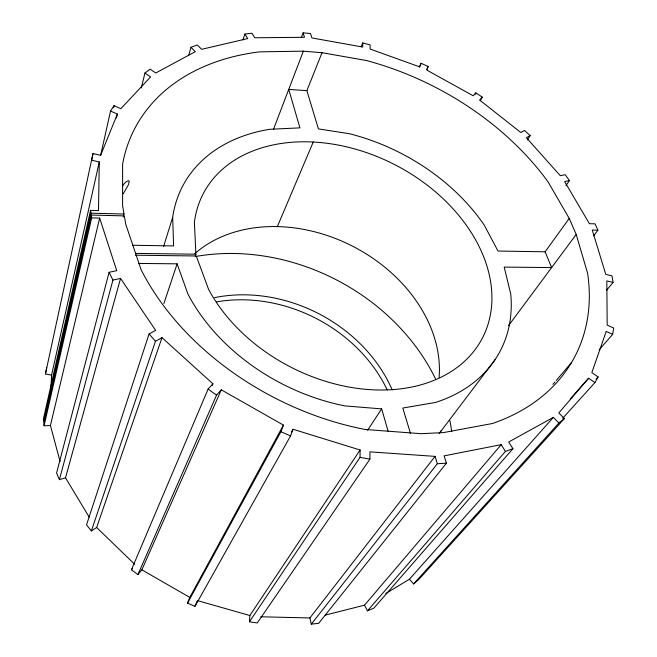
<?xml version="1.0" encoding="UTF-8"?>
<svg xmlns="http://www.w3.org/2000/svg" width="657" height="657" viewBox="0 0 657 657"><rect width="100%" height="100%" fill="white"/><g stroke="black" fill="none" stroke-linecap="round" stroke-linejoin="round"><path stroke-width="0.99" d="M291.536 431.936L293.038 429.259L360.102 449.996L249.865 615.519L249.438 621.768L257.248 622.951L369.916 459.177L369.924 451.86L435.049 456.377L437.34 463.719L311.303 624.15L309.89 617.958L435.049 456.377M249.438 621.768L360.052 457.321L360.102 449.996M480.251 100.702L482.263 97.129L475.832 92.875L473.204 95.782L426.82 70.11L428.167 66.497L421.121 63.294L419.749 66.899L370.121 49.045L370.121 44.922L362.746 42.927L362.721 47.049L311.911 37.942L310.506 33.507L303.115 32.85L301.317 37.646M303.115 32.85L304.503 37.293L254.776 37.778L251.927 33.244L244.864 34.041L247.705 38.582L201.625 49.316L197.346 44.963L191.006 47.279L195.293 51.657L155.758 73.001L150.133 69.141L144.967 73.017L150.617 76.902L120.839 108.701L114.055 105.678L110.54 111.041L117.365 114.072L100.62 155.339L93.007 153.541L91.627 160.177L99.281 161.967L98.493 210.585L90.543 210.38L43.354 419.15L43.617 421.63L90.97 213.188L90.543 210.38M51.082 386.324L51.558 375.131L99.281 161.967M599.2 349.795L612.685 334.331L613.646 328.007L607.183 325.125L606.83 280.925L613.071 282.387L611.996 275.85L605.77 274.388L592.261 230.057L597.911 230.196L595.045 223.84L589.411 223.692L564.659 181.595L569.455 180.544L565.119 174.672L560.314 175.698L526.347 137.691L530.125 135.621L524.59 130.456L520.812 132.5L479.651 100.061L482.263 97.129M51.558 375.131L45.44 373.948L46.713 367.854M45.44 373.948L93.007 153.541M100.702 155.027L110.54 111.041M113.604 107.682L114.055 105.678M123.253 216.966L124.017 214.034L122.604 205.723L122.621 163.971A247.837 174.861 27.2 0 1 259.802 51.837L303.345 51.164L322.012 52.716L366.376 60.51A247.837 174.861 27.2 0 1 548.004 181.767L569.225 218.428L576.214 234.459L587.604 273.255A247.837 174.861 27.2 0 1 492.545 423.486L443.549 432.585L421.112 433.694L365.095 429.464A247.837 174.861 27.2 0 1 141.091 269.682L125.766 224.316L124.337 215.898L91.249 215.061L43.797 423.289L44.068 425.785L50.433 425.522L99.659 218.083L91.676 217.886L44.068 425.785M116.445 118.063L117.365 114.072M141.288 87.915L144.967 73.017M99.659 218.083L116.724 270.659L109.103 272.285L56.576 473.015L59.409 479.659L65.511 477.82L120.56 278.42L112.93 280.079L59.409 479.659M188.781 55.172L191.006 47.279M163.593 246.457L172.676 217.385A178.909 129.716 27.2 0 1 269.83 129.289L299.921 127.86L288.743 89.409L306.868 90.666L318.431 128.912L349.36 133.708A178.909 129.716 27.2 0 1 484.299 225.211L498.014 251.048L545.113 251.795L569.225 218.428M242.967 39.872L244.864 34.041M120.56 278.42L155.635 330.372L149.082 333.928L86.543 524.869L91.364 530.922L96.653 527.505L162 337.665L212.901 383.778L212.088 385.659M163.88 303.559L177.119 263.818L138.684 263.441M91.364 530.922L155.454 341.262L162 337.665M195.203 256.14L195.885 254.202L194.398 222.312A157.13 113.801 27.2 0 1 406.157 170.951A157.13 113.801 27.2 0 1 448.871 372.962A157.13 113.801 27.2 0 1 208.565 289.31L196.254 255.975L135.399 255.212M212.901 383.778L208.105 389.075L131.441 569.759L137.896 574.612L216.539 395.161L221.294 389.831L283.43 425.104L189.799 597.394L187.508 603.151L194.998 606.312L290.566 435.903L293.038 429.259M187.508 603.151L280.909 431.723L283.43 425.104M273.509 129.289L303.345 51.164M122.399 186.678C123.344 183.911 125.947 181.266 128.821 180.65L129.24 181.357L128.312 184.97L123.253 193.799M194.998 606.312L196.944 601.377M306.868 90.666L322.012 52.716M277.344 226.591L313.249 142.027M361.128 46.696L362.746 42.927M137.896 574.612L141.863 569.833L221.294 389.831M419.314 66.973L421.121 63.294M426.795 69.24L428.167 66.497M474.839 94.665L475.832 92.875M562.679 418.295L594.922 382.579L598.116 376.921L591.842 372.609L606.189 331.44L612.685 334.331M527.399 139.941L530.125 135.621M367.559 430.286L381.643 408.892L344.941 405.911A178.909 129.716 27.2 0 1 187.951 294.106L177.119 263.818M565.94 185.594L569.455 180.544M508.461 325.732L576.214 234.459M440.272 432.084L495.148 359.543M593.567 235.896L597.911 230.196M501.201 444.666L364.512 605.171L367.493 610.821L505.414 451.408L501.201 444.666L444.107 455.859L446.423 463.177L318.694 623.321L311.303 624.15M606.567 290.304L613.071 282.387M131.441 569.759L132.583 568.395M552.939 384.353L554.935 382.013M556.257 380.46L571.516 362.549M594.922 382.579L588.615 378.235L558.828 412.949L564.371 418.591L418.46 579.819L413.598 583.95L409.426 579.228L385.758 593.534M564.371 418.591L558.91 423.042L553.35 417.367L508.715 441.98L512.928 448.69L373.841 608.16L367.493 610.821M409.426 579.228L553.35 417.367M570.268 398.856L588.615 378.235M596.055 379.204L598.116 376.921M413.598 583.95L558.91 423.042M505.414 451.408L512.928 448.69M325.141 615.149L364.512 605.171M437.34 463.719L446.423 463.177M135.35 253.397L195.885 254.202M132.862 245.266L173.604 245.915L172.676 217.385M260.714 616.783L309.89 617.958M90.97 213.188L124.017 214.034M360.052 457.321L369.916 459.177M197.264 600.547L249.865 615.519M280.909 431.723L290.566 435.903M141.863 569.833L189.799 597.394M208.105 389.075L216.539 395.161M96.653 527.505L134.693 564.289M149.082 333.928L155.454 341.262M65.511 477.82L89.204 517.108M109.103 272.285L112.93 280.079M545.113 251.795L551.634 267.571L504.215 267.095L510.752 294.147A178.909 129.716 27.2 0 1 435.583 402.429L402.807 408.046L410.51 433.53M381.643 408.892L388.131 431.23M50.433 425.522L60.066 461.477M91.249 215.061L91.676 217.886M194.743 253.684A143.472 111.099 27.2 0 1 351.832 245.808A143.472 111.099 27.2 0 1 439.106 377.34M441.381 430.392A163.322 126.587 27.2 0 1 439.155 433.702M216.539 301.908A141.312 116.215 27.2 0 1 387.178 389.823M214.535 297.646A142.167 116.503 27.2 0 1 392.213 389.921M195.876 256.46A198.923 163.511 27.2 0 1 435.558 378.925M449.873 420.71A198.923 163.511 27.2 0 1 451.729 431.657"/></g></svg>
